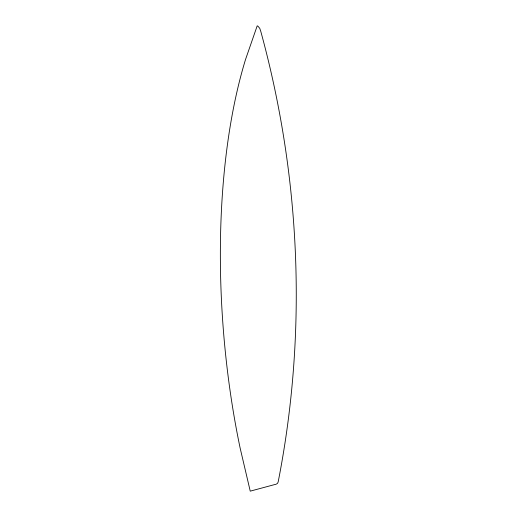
<?xml version="1.0" encoding="UTF-8"?>
<svg xmlns="http://www.w3.org/2000/svg" width="517" height="517" viewBox="0 0 517 517"><rect width="100%" height="100%" fill="white"/><g stroke="black" fill="none" stroke-linecap="round" stroke-linejoin="round"><path stroke-width="0.78" d="M257.75 26.018L259.734 28.286L260.794 31.434C300.888 177.738 307.441 333.045 278.159 481.98L277.474 483.395L276.175 484.203M257.195 25.85L245.549 59.429A374.282 143.28 85.4 0 0 240.108 447.948L250.241 491.15L275.632 484.313"/></g></svg>
